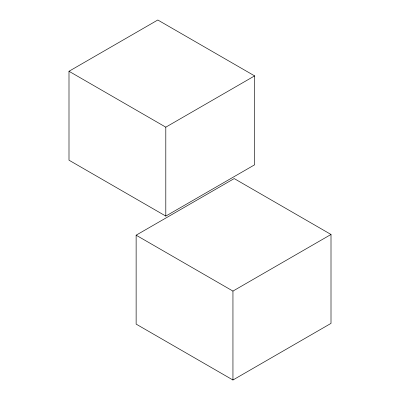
<?xml version="1.0" encoding="UTF-8"?>
<svg xmlns="http://www.w3.org/2000/svg" width="400" height="400" viewBox="0 0 400 400"><rect width="100%" height="100%" fill="white"/><g stroke="black" fill="none" stroke-linecap="round" stroke-linejoin="round"><path stroke-width="0.6" d="M68.995 71.275L157.805 20L254.615 75.89L254.615 164.805L165.8 216.08L68.995 160.19L68.995 71.275L165.8 127.165L254.615 75.89M136.135 235.195L234.2 178.58L331.005 234.47L331.005 323.385L232.945 380L136.135 324.11L136.135 235.195L232.945 291.085L331.005 234.47M232.945 291.085L232.945 380M165.8 127.165L165.8 216.08"/></g></svg>
